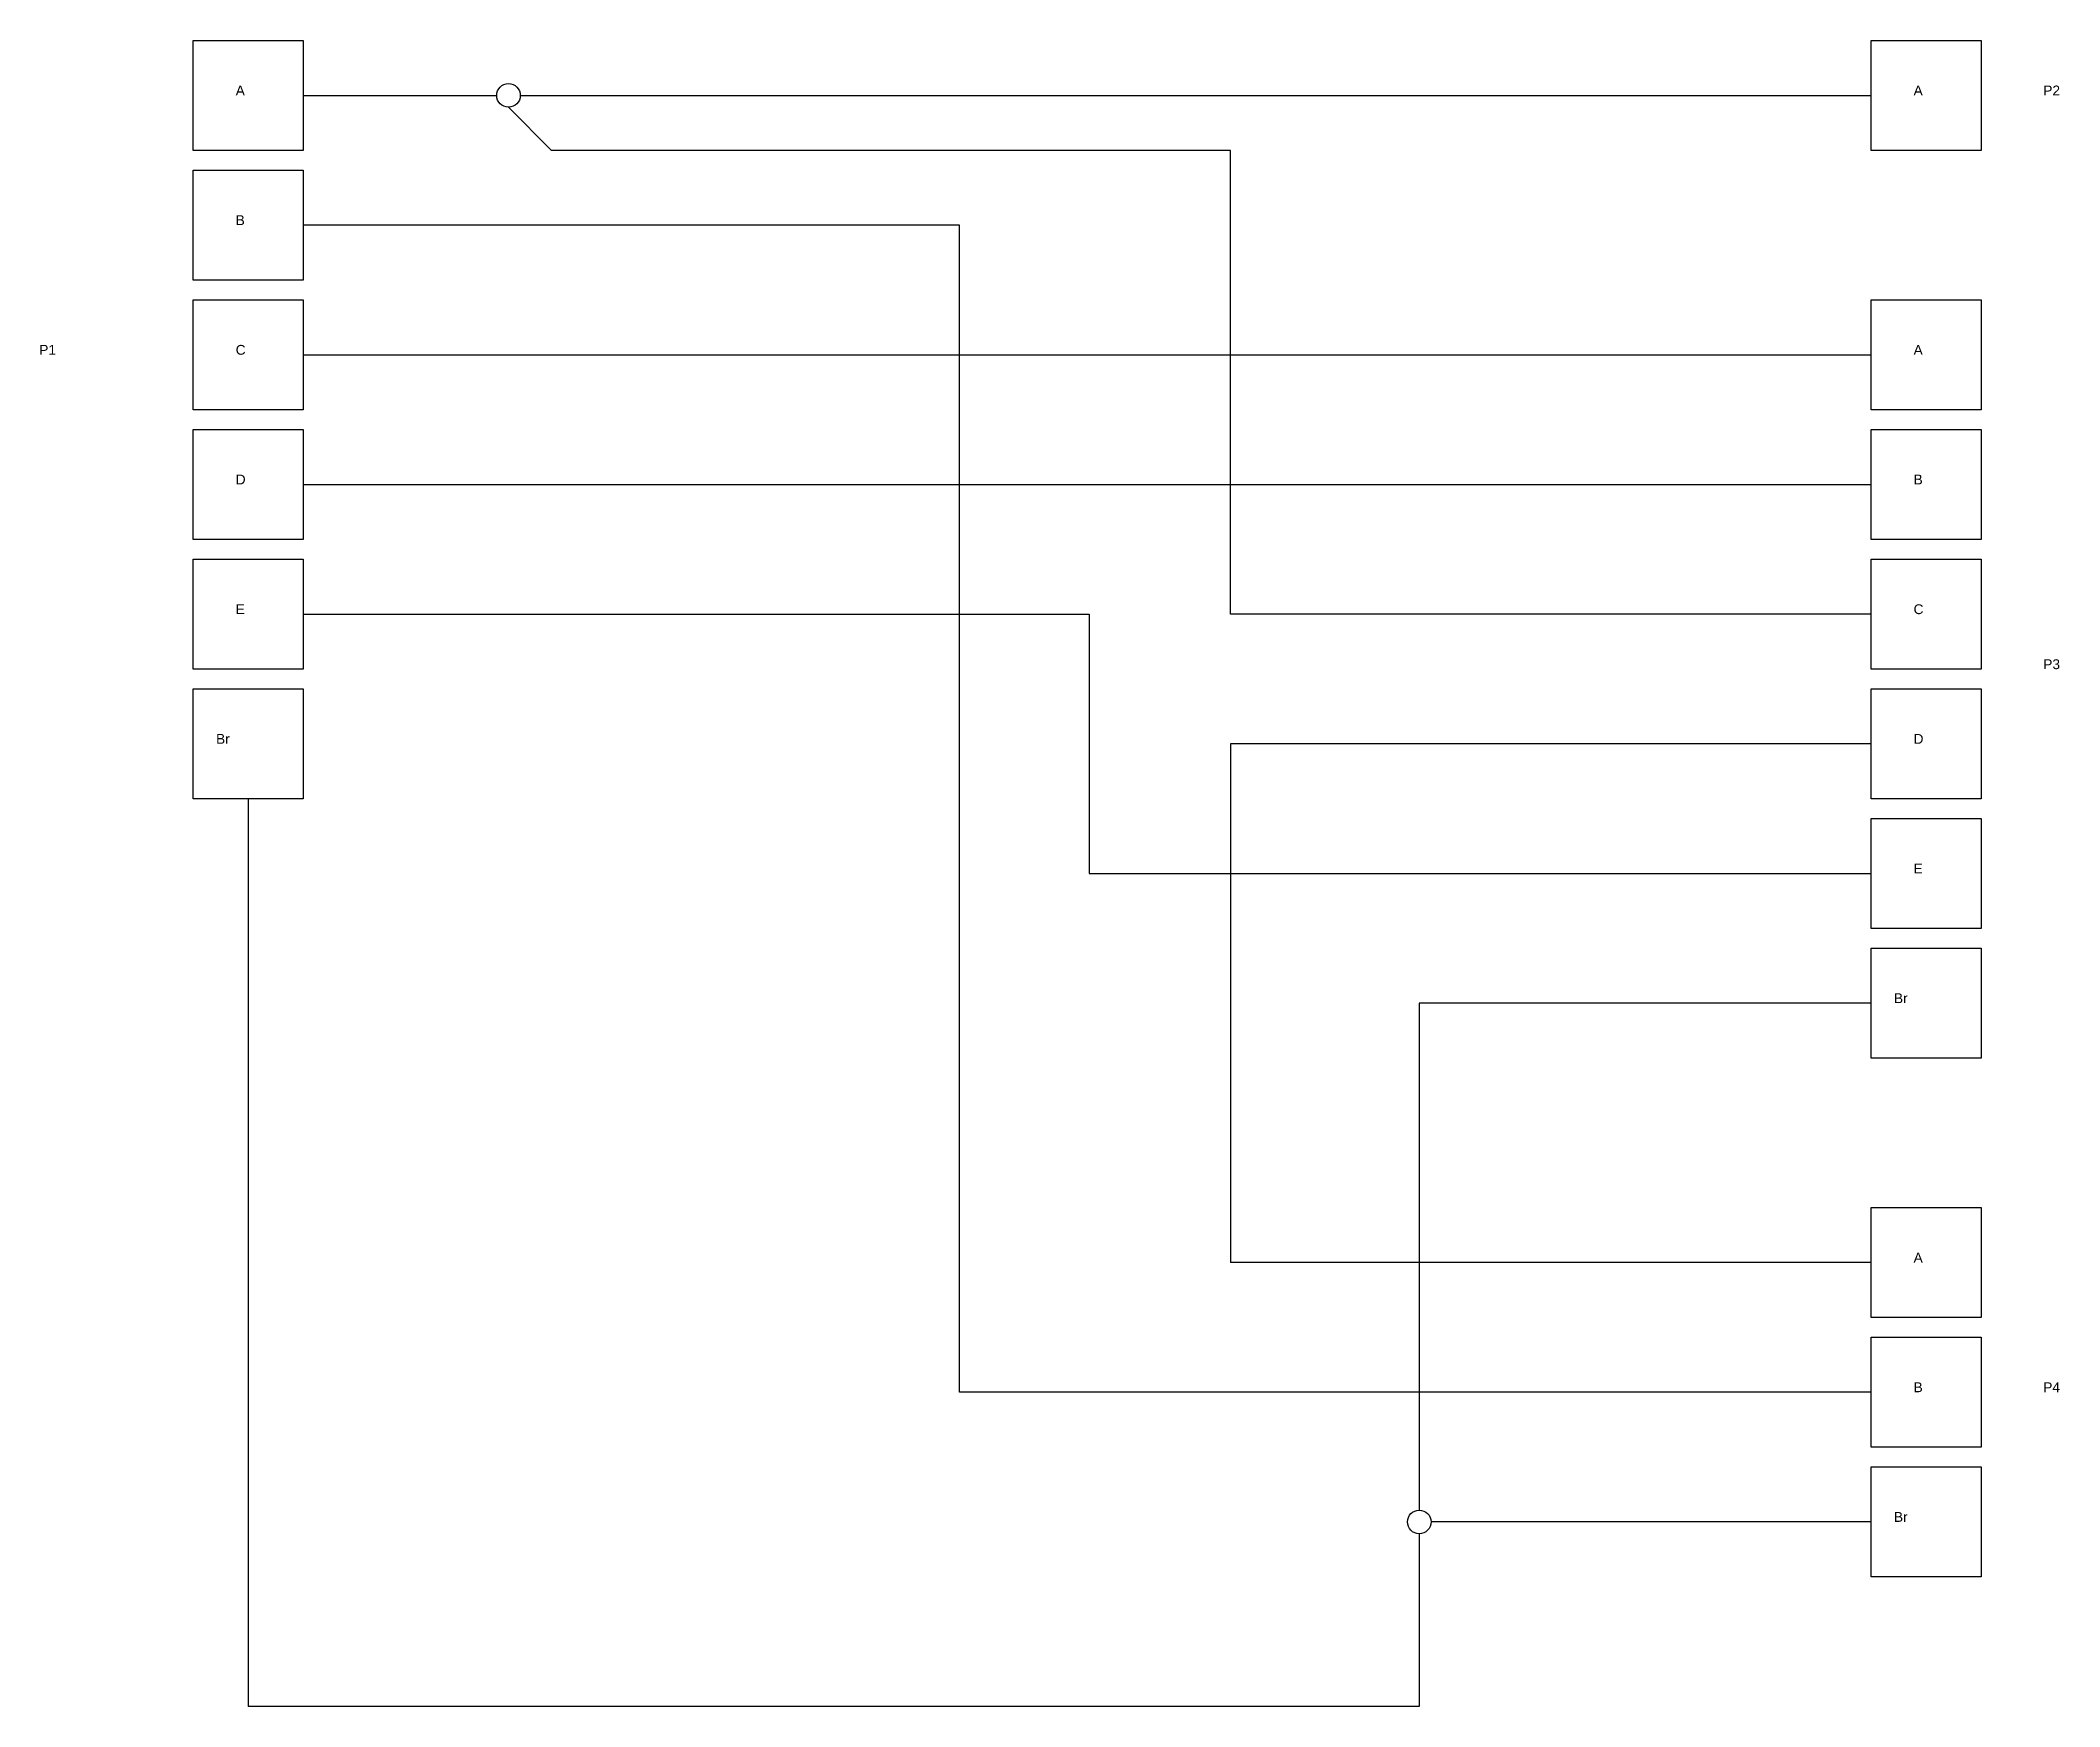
# Model space of a CAD drawing. Header units: millimetres. Extents: x 1647 to 2161, y 2114 to 2538.
import ezdxf

# ---------------------------------------------------------------- set-up
doc = ezdxf.new("R2010")
doc.units = ezdxf.units.MM
doc.styles.get("Standard").update_dxf_attribs({"font": 'arial.ttf'})

msp = doc.modelspace()

# ---------------------------------------------------------------- linework, layer by layer
for p, q in [((1713.92, 2524.04), (1763.17, 2524.04)), ((1769.17, 2524.04), (2112.97, 2524.04)), ((1766.17, 2521.04), (1777.08, 2510.04)), ((1949.97, 2510.04), (1777.08, 2510.04)), ((1949.97, 2392.04), (1949.97, 2510.04)), ((1880.97, 2491.04), (1713.92, 2491.04)), ((1880.97, 2194.04), (1880.97, 2491.04)), ((1713.92, 2458.04), (2112.97, 2458.04)), ((1713.92, 2425.04), (2112.97, 2425.04)), ((1713.92, 2392.04), (1913.92, 2392.04)), ((1913.92, 2392.04), (1913.92, 2326.04)), ((2112.97, 2392.04), (1949.97, 2392.04)), ((2112.97, 2359.04), (1949.97, 2359.04)), ((1949.97, 2359.04), (1949.97, 2227.04)), ((1699.92, 2345.04), (1699.92, 2114.04)), ((1913.92, 2326.04), (2112.97, 2326.04)), ((2112.97, 2293.04), (1997.97, 2293.04)), ((1997.97, 2293.04), (1997.97, 2164.04)), ((2112.97, 2227.04), (1949.97, 2227.04)), ((2112.97, 2194.04), (1880.97, 2194.04)), ((2112.97, 2161.04), (2000.97, 2161.04)), ((1997.97, 2158.04), (1997.97, 2114.04)), ((1997.97, 2114.04), (1699.92, 2114.04))]:
    msp.add_line(p, q)
for points in [[(1685.92, 2538.04), (1699.92, 2538.04), (1713.92, 2538.04), (1713.92, 2524.04), (1713.92, 2510.04), (1699.92, 2510.04), (1685.92, 2510.04), (1685.92, 2524.04), (1685.92, 2538.04)], [(2112.97, 2538.04), (2126.97, 2538.04), (2140.97, 2538.04), (2140.97, 2524.04), (2140.97, 2510.04), (2126.97, 2510.04), (2112.97, 2510.04), (2112.97, 2524.04), (2112.97, 2538.04)], [(1685.92, 2505.04), (1699.92, 2505.04), (1713.92, 2505.04), (1713.92, 2491.04), (1713.92, 2477.04), (1699.92, 2477.04), (1685.92, 2477.04), (1685.92, 2491.04), (1685.92, 2505.04)], [(1685.92, 2472.04), (1699.92, 2472.04), (1713.92, 2472.04), (1713.92, 2458.04), (1713.92, 2444.04), (1699.92, 2444.04), (1685.92, 2444.04), (1685.92, 2458.04), (1685.92, 2472.04)], [(2112.97, 2472.04), (2126.97, 2472.04), (2140.97, 2472.04), (2140.97, 2458.04), (2140.97, 2444.04), (2126.97, 2444.04), (2112.97, 2444.04), (2112.97, 2458.04), (2112.97, 2472.04)], [(1685.92, 2439.04), (1699.92, 2439.04), (1713.92, 2439.04), (1713.92, 2425.04), (1713.92, 2411.04), (1699.92, 2411.04), (1685.92, 2411.04), (1685.92, 2425.04), (1685.92, 2439.04)], [(2112.97, 2439.04), (2126.97, 2439.04), (2140.97, 2439.04), (2140.97, 2425.04), (2140.97, 2411.04), (2126.97, 2411.04), (2112.97, 2411.04), (2112.97, 2425.04), (2112.97, 2439.04)], [(1685.92, 2406.04), (1699.92, 2406.04), (1713.92, 2406.04), (1713.92, 2392.04), (1713.92, 2378.04), (1699.92, 2378.04), (1685.92, 2378.04), (1685.92, 2392.04), (1685.92, 2406.04)], [(2112.97, 2406.04), (2126.97, 2406.04), (2140.97, 2406.04), (2140.97, 2392.04), (2140.97, 2378.04), (2126.97, 2378.04), (2112.97, 2378.04), (2112.97, 2392.04), (2112.97, 2406.04)], [(1685.92, 2373.04), (1699.92, 2373.04), (1713.92, 2373.04), (1713.92, 2359.04), (1713.92, 2345.04), (1699.92, 2345.04), (1685.92, 2345.04), (1685.92, 2359.04), (1685.92, 2373.04)], [(2112.97, 2373.04), (2126.97, 2373.04), (2140.97, 2373.04), (2140.97, 2359.04), (2140.97, 2345.04), (2126.97, 2345.04), (2112.97, 2345.04), (2112.97, 2359.04), (2112.97, 2373.04)], [(2112.97, 2340.04), (2126.97, 2340.04), (2140.97, 2340.04), (2140.97, 2326.04), (2140.97, 2312.04), (2126.97, 2312.04), (2112.97, 2312.04), (2112.97, 2326.04), (2112.97, 2340.04)], [(2112.97, 2307.04), (2126.97, 2307.04), (2140.97, 2307.04), (2140.97, 2293.04), (2140.97, 2279.04), (2126.97, 2279.04), (2112.97, 2279.04), (2112.97, 2293.04), (2112.97, 2307.04)], [(2112.97, 2241.04), (2126.97, 2241.04), (2140.97, 2241.04), (2140.97, 2227.04), (2140.97, 2213.04), (2126.97, 2213.04), (2112.97, 2213.04), (2112.97, 2227.04), (2112.97, 2241.04)], [(2112.97, 2208.04), (2126.97, 2208.04), (2140.97, 2208.04), (2140.97, 2194.04), (2140.97, 2180.04), (2126.97, 2180.04), (2112.97, 2180.04), (2112.97, 2194.04), (2112.97, 2208.04)], [(2112.97, 2175.04), (2126.97, 2175.04), (2140.97, 2175.04), (2140.97, 2161.04), (2140.97, 2147.04), (2126.97, 2147.04), (2112.97, 2147.04), (2112.97, 2161.04), (2112.97, 2175.04)]]:
    msp.add_lwpolyline(points)
for centre in [(1766.17, 2524.04), (1997.97, 2161.04)]:
    msp.add_circle(centre, 3)

# ---------------------------------------------------------------- texts
at = {"char_height": 2.5, "attachment_point": 1}
for s, insert in [('A', (1696.73, 2526.55)), ('A', (2123.79, 2526.55)), ('P2', (2156.79, 2526.55)), ('B', (1696.73, 2493.55)), ('P1', (1646.73, 2460.55)), ('C', (1696.73, 2460.55)), ('A', (2123.79, 2460.55)), ('D', (1696.73, 2427.55)), ('B', (2123.79, 2427.55)), ('E', (1696.73, 2394.55)), ('C', (2123.79, 2394.55)), ('P3', (2156.79, 2380.55)), ('Br', (1691.73, 2361.55)), ('D', (2123.79, 2361.55)), ('E', (2123.79, 2328.55)), ('Br', (2118.79, 2295.55)), ('A', (2123.79, 2229.55)), ('B', (2123.79, 2196.55)), ('P4', (2156.79, 2196.55)), ('Br', (2118.79, 2163.55))]:
    msp.add_mtext_dynamic_manual_height_columns(s, width=11.5213, gutter_width=12.5, heights=[0], dxfattribs=dict(at, insert=insert))

doc.saveas('drawing.dxf')
